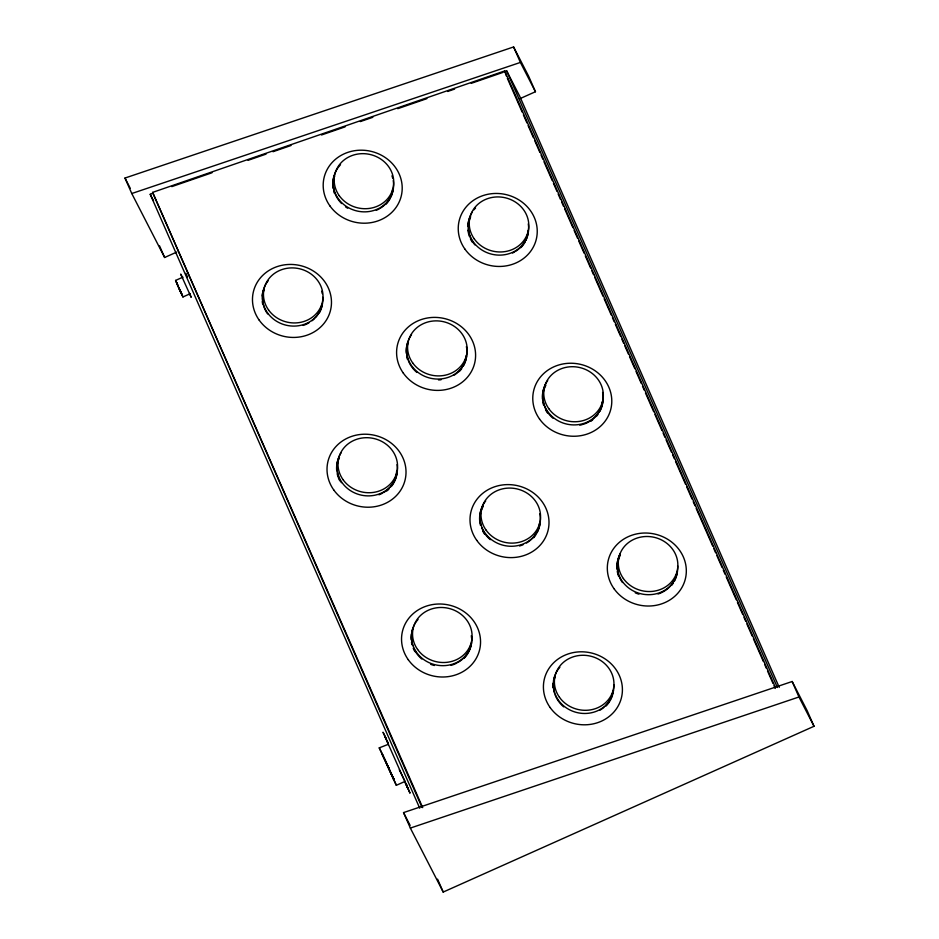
<?xml version="1.0" encoding="UTF-8"?>
<svg xmlns="http://www.w3.org/2000/svg" width="939" height="939" viewBox="0 0 939 939"><rect width="100%" height="100%" fill="white"/><g stroke="black" fill="none" stroke-linecap="round" stroke-linejoin="round"><path stroke-width="1.41" d="M421.998 807.434L152.611 192.389L504.724 70.93L775.414 687.512M506.285 75.895L504.724 70.93M419.721 808.197L150.217 194.303L152.388 193.328M504.513 71.857L506.696 70.883L519.748 96.294L779.241 687.371M519.384 98.912L535.453 91.729L528.657 76.247L513.598 46.95L124.981 178.046L131.777 193.528L164.642 257.497L176.696 252.11M177.635 285.28L175.581 280.421L182.917 277.146M180.347 291.383L182.952 296.959L190.277 293.684M399.31 769.827L405.038 781.389L396.34 785.321L379.239 747.878L388.183 744.369M396.34 785.321L387.69 765.778L388.3 766.576M388.323 766.529L387.971 765.79L388.23 766.412M388.711 768.102L389.063 768.888M388.769 768.208L389.157 769.041M390.014 770.45L390.143 771.342M391.14 772.985L390.964 772.539M392.091 775.696L391.422 774.252L392.068 775.133M391.645 774.147L391.95 775.379M392.197 776.037L393.077 777.48M393.23 778.443L393.993 779.405L391.422 774.252M443.22 892.05L814.019 726.281L807.223 710.8L792.164 681.503L403.547 812.599L410.343 828.081L443.22 892.05L437.562 879.15M171.802 186.626L212.003 172.764M248.049 160.323L266.066 154.113M273.003 151.719L291.02 145.498M321.525 134.981L345.083 126.859M360.341 121.589L372.818 117.293M397.772 108.678L426.881 98.642M447.668 91.47L454.605 89.076M471.237 83.336L503.128 72.338M131.777 193.528L520.394 62.432L535.453 91.729M410.343 828.081L798.96 696.984L814.019 726.281M379.239 747.878L383.628 756.388M406.963 785.579L406.458 784.265M175.581 280.421L182.952 296.959M405.132 782.304L407.937 788.666L405.319 782.692M392.795 776.788L392.467 776.048M392.925 777.621L392.244 776.084M150.217 194.303L153.515 200.723M182.671 277.921L180.699 274.082L191.192 297.323L189.549 293.426M124.981 178.046L130.239 188.281M384.556 735.214L383.006 732.22L410.026 793.185L407.303 786.847M389.755 770.45L390.072 771.189M393.218 777.797L393.605 778.56M403.547 812.599L410.12 825.393M391.986 774.945L391.809 774.569M177.577 284.67L176.555 282.592L178.257 286.712M180.957 292.71L181.978 294.787L181.415 293.285M384.744 735.589L385.342 736.869M391.094 773.419L390.8 772.269L391.094 772.903M386.34 739.357L385.096 736.728L386.375 739.768M386.751 740.625L388.007 743.254L387.701 742.456M180.722 292.334L177.894 286.008M385.706 737.678L386.457 739.369M178.833 288.132L179.795 290.292M386.727 740.214L387.431 741.81M179.713 289.247L181.485 293.308M385.342 760.484L381.774 753.395L393.805 779.804L393.5 779.065M513.598 46.95L520.394 62.432M792.164 681.503L798.96 696.984M506.696 70.883L777.375 687.477M507.342 78.313L509.818 83.947M510.17 84.756L513.574 92.503M513.95 93.348L522.201 112.164M523.387 114.851L526.92 122.903M528.105 125.591L533.411 137.681M534.584 140.369L539.89 152.458M541.075 155.146L542.848 159.172M544.021 161.86L552.285 180.675M553.458 183.351L557.003 191.415M558.177 194.103L560.536 199.479M561.71 202.167L563.482 206.193M564.668 208.881L572.919 227.684M574.105 230.372L577.638 238.436M578.823 241.123L584.128 253.213M585.302 255.901L590.608 267.991M591.793 270.678L593.565 274.704M594.739 277.392L602.991 296.196M604.176 298.884L611.254 314.999M612.428 317.687L614.2 321.725M615.385 324.401L620.691 336.502M621.864 339.179L623.637 343.216M624.822 345.904L628.355 353.956M629.529 356.644L634.846 368.734M636.02 371.421L641.325 383.511M642.511 386.199L644.283 390.225M645.457 392.913L653.708 411.728M654.894 414.404L661.972 430.532M663.145 433.219L664.918 437.245M666.103 439.933L671.408 452.023M672.582 454.711L674.355 458.737M675.528 461.425L685.564 484.266M686.738 486.954L692.043 499.043M693.228 501.731L694.989 505.757M696.175 508.445L712.689 546.052M713.863 548.74L715.635 552.778M716.809 555.465L722.126 567.555M723.3 570.231L725.072 574.269M726.246 576.957L736.282 599.786M737.455 602.474L742.761 614.564M743.946 617.252L745.707 621.278M746.892 623.966L752.198 636.055M753.383 638.743L763.407 661.584M764.581 664.272L766.353 668.298M767.527 670.986L772.985 683.392M774.018 685.763L775.203 688.451M152.611 192.389L422.703 807.634M386.915 740.401L388.277 743.488M159.548 245.889L164.642 257.497M384.849 759.111L386.622 763.137M386.774 763.548L390.272 771.529M388.265 744.686L387.971 743.97M406.857 785.826L406.235 784.335M185.91 273.296L187.554 277.193M528.281 223.869A30.388 27.841 12.9 0 1 492.588 254.387A30.388 27.841 12.9 0 1 472.458 211.827M473.925 209.843A30.388 27.841 12.9 0 1 475.557 208M527.319 234.762A29.907 27.395 12.9 0 1 521.532 246.253M520.546 247.321A29.907 27.395 12.9 0 1 515.781 251.218M514.725 251.863A29.907 27.395 12.9 0 1 512.506 253.037M474.923 244.926A29.907 27.395 12.9 0 1 468.373 229.304M468.315 226.428A29.907 27.395 12.9 0 1 470.685 216.721M525.277 241.699A30.388 27.841 12.9 0 1 520.91 247.626M472.27 242.145A30.388 27.841 12.9 0 1 470.427 238.823M469.465 236.534A30.388 27.841 12.9 0 1 468.009 230.536M467.845 226.405A30.388 27.841 12.9 0 1 470.239 216.533M528.328 230.525A30.388 27.841 12.9 0 1 525.934 240.396M539.808 513.797A30.388 27.841 12.9 0 1 503.691 545.383A30.388 27.841 12.9 0 1 485.674 500.992M536.603 532.636A29.907 27.395 12.9 0 1 533.293 537.401M532.307 538.47A29.907 27.395 12.9 0 1 526.486 543.012M523.117 544.702A29.907 27.395 12.9 0 1 519.513 545.97M490.287 539.667A29.907 27.395 12.9 0 1 481.672 527.554M480.815 524.76A29.907 27.395 12.9 0 1 480.134 520.452M480.064 519.021A29.907 27.395 12.9 0 1 480.615 513.304M481.367 510.546A29.907 27.395 12.9 0 1 483.08 506.591M539.514 523.082A29.907 27.395 12.9 0 1 537.249 531.357M535.782 534.937A30.388 27.841 12.9 0 1 533.516 537.871M484.735 534.338A30.388 27.841 12.9 0 1 482.752 531.11M480.475 525.324A30.388 27.841 12.9 0 1 482.658 506.379M539.995 523.14A30.388 27.841 12.9 0 1 537.038 532.847M602.592 392.443A30.388 27.841 12.9 0 1 567.121 424.17A30.388 27.841 12.9 0 1 547.695 380.6M602.298 401.716A29.907 27.395 12.9 0 1 596.077 416.036M595.091 417.104A29.907 27.395 12.9 0 1 590.314 421.001M589.258 421.646A29.907 27.395 12.9 0 1 583.506 424.24M582.297 424.604A29.907 27.395 12.9 0 1 579.809 425.191M553.059 418.301A29.907 27.395 12.9 0 1 544.456 406.188M543.986 404.803A29.907 27.395 12.9 0 1 545.864 385.225M597.85 414.58A30.388 27.841 12.9 0 1 596.288 416.505M592.662 419.909A30.388 27.841 12.9 0 1 590.596 421.365M547.519 412.972A30.388 27.841 12.9 0 1 545.524 409.744M543.599 405.143A30.388 27.841 12.9 0 1 542.965 402.749M542.425 399.11A30.388 27.841 12.9 0 1 545.43 385.013M602.768 401.775A30.388 27.841 12.9 0 1 599.81 411.482M613.742 684.648A30.388 27.841 12.9 0 1 574.551 711.879A30.388 27.841 12.9 0 1 559.879 667.253M610.01 699.837A29.907 27.395 12.9 0 1 605.714 705.67M603.93 707.349A29.907 27.395 12.9 0 1 599.88 710.224M563.693 706.867A29.907 27.395 12.9 0 1 555.078 694.754M554.609 693.369A29.907 27.395 12.9 0 1 554.022 680.517M554.35 679.132A29.907 27.395 12.9 0 1 555.266 676.397M612.486 693.123A29.907 27.395 12.9 0 1 610.655 698.557M612.615 694.625A30.388 27.841 12.9 0 1 610.444 700.048M609.845 701.104A30.388 27.841 12.9 0 1 606.078 705.975M553.059 687.677A30.388 27.841 12.9 0 1 553.106 683.287M553.541 680.411A30.388 27.841 12.9 0 1 554.82 676.233M613.402 690.341A30.388 27.841 12.9 0 1 612.956 693.217M677.653 565.865A30.388 27.841 12.9 0 1 641.654 593.953A30.388 27.841 12.9 0 1 620.268 553.494M676.397 574.339A29.907 27.395 12.9 0 1 658.051 594.023M638.931 594.176A29.907 27.395 12.9 0 1 635.257 592.826M622.451 582.52A29.907 27.395 12.9 0 1 618.989 575.971M618.519 574.586A29.907 27.395 12.9 0 1 617.921 561.733M618.261 560.348A29.907 27.395 12.9 0 1 620.397 555.008M673.099 583.354A30.388 27.841 12.9 0 1 671.631 585.349M618.531 576.1A30.388 27.841 12.9 0 1 617.263 571.323M616.97 568.893A30.388 27.841 12.9 0 1 619.963 554.796M676.866 574.433A30.388 27.841 12.9 0 1 674.355 581.264M466.401 346.597A30.388 27.841 12.9 0 1 430.942 378.323A30.388 27.841 12.9 0 1 411.517 334.765M466.108 355.881A29.907 27.395 12.9 0 1 459.887 370.189M458.901 371.269A29.907 27.395 12.9 0 1 454.136 375.166M441.072 379.743A29.907 27.395 12.9 0 1 438.49 379.919M416.881 372.454A29.907 27.395 12.9 0 1 408.265 360.341M407.808 358.968A29.907 27.395 12.9 0 1 408.465 341.984M461.671 368.745A30.388 27.841 12.9 0 1 459.265 371.562M407.42 359.308A30.388 27.841 12.9 0 1 406.775 356.914M406.247 353.264A30.388 27.841 12.9 0 1 408.007 341.819M466.589 355.94A30.388 27.841 12.9 0 1 463.631 365.647M322.816 297.276A30.388 27.841 12.9 0 1 284.247 324.694A30.388 27.841 12.9 0 1 268.155 280.82M321.643 291.243A30.388 27.841 12.9 0 1 322.277 293.637M321.549 305.75A29.907 27.395 12.9 0 1 315.774 317.229M314.776 318.298A29.907 27.395 12.9 0 1 312.03 320.751M308.954 322.852A29.907 27.395 12.9 0 1 303.203 325.434M267.615 313.931A29.907 27.395 12.9 0 1 264.34 289.024M262.65 303.943A30.388 27.841 12.9 0 1 262.239 301.513M262.169 295.914A30.388 27.841 12.9 0 1 263.378 290.233M322.018 305.844A30.388 27.841 12.9 0 1 319.506 312.675M393.241 180.605A30.388 27.841 12.9 0 1 354.965 210.453A30.388 27.841 12.9 0 1 340.517 164.736M391.962 175.828A30.388 27.841 12.9 0 1 392.713 178.187M392.713 188.68A29.907 27.395 12.9 0 1 386.492 202.988M385.506 204.056A29.907 27.395 12.9 0 1 380.729 207.953M379.673 208.611A29.907 27.395 12.9 0 1 376.304 210.301M347.676 208.223A29.907 27.395 12.9 0 1 345.505 206.815M341.596 203.54A29.907 27.395 12.9 0 1 333.322 186.051M333.251 184.619A29.907 27.395 12.9 0 1 334.554 176.133M390.225 198.434A30.388 27.841 12.9 0 1 385.859 204.362M334.413 193.27A30.388 27.841 12.9 0 1 333.662 190.91M333.134 188.493A30.388 27.841 12.9 0 1 334.096 175.992M393.183 188.727A30.388 27.841 12.9 0 1 390.882 197.131M397.056 464.629A30.388 27.841 12.9 0 1 361.351 495.146A30.388 27.841 12.9 0 1 341.221 452.598M396.622 471.261A29.907 27.395 12.9 0 1 390.307 487.012M389.321 488.08A29.907 27.395 12.9 0 1 383.488 492.635M382.408 493.233A29.907 27.395 12.9 0 1 378.945 494.794M341.444 482.693A29.907 27.395 12.9 0 1 337.136 470.075M337.078 468.643A29.907 27.395 12.9 0 1 339.449 457.481M397.103 471.296A30.388 27.841 12.9 0 1 391.317 486.543M388.793 489.254A30.388 27.841 12.9 0 1 386.891 490.886M339.754 480.721A30.388 27.841 12.9 0 1 338.228 477.294M337.829 476.12A30.388 27.841 12.9 0 1 337.195 473.726M336.655 470.087A30.388 27.841 12.9 0 1 339.002 457.293M471.883 636.842A30.388 27.841 12.9 0 1 432.691 664.073A30.388 27.841 12.9 0 1 418.031 619.447M468.15 652.042A29.907 27.395 12.9 0 1 458.021 662.418M456.941 663.028A29.907 27.395 12.9 0 1 451.06 665.364M434.417 665.505A29.907 27.395 12.9 0 1 430.684 664.307M421.834 659.061A29.907 27.395 12.9 0 1 413.665 648.086M412.749 645.562A29.907 27.395 12.9 0 1 412.162 632.71M470.627 645.316A29.907 27.395 12.9 0 1 468.796 650.762M467.986 653.298A30.388 27.841 12.9 0 1 464.218 658.169M414.909 651.607A30.388 27.841 12.9 0 1 413.219 648.227M412.021 644.717A30.388 27.841 12.9 0 1 411.493 642.299M411.2 639.87A30.388 27.841 12.9 0 1 411.423 634.036M411.681 632.604A30.388 27.841 12.9 0 1 412.96 628.426M471.284 635.726A30.388 27.841 12.9 0 1 471.589 638.156M471.542 642.546A30.388 27.841 12.9 0 1 468.584 652.241M388.793 767.597L389.086 768.818L388.793 767.691M474.301 238.94A29.907 27.395 12.9 0 0 525.77 237.473A29.907 27.395 12.9 0 0 496.954 196.932A29.907 27.395 12.9 0 0 474.301 238.94M464.969 249.175A39.673 36.339 12.9 0 0 533.235 247.227A39.673 36.339 12.9 0 0 495.017 193.469A39.673 36.339 12.9 0 0 464.969 249.175M486.062 530.089A29.907 27.395 12.9 0 0 537.531 528.622A29.907 27.395 12.9 0 0 508.715 488.08A29.907 27.395 12.9 0 0 486.062 530.089M476.73 540.324A39.673 36.339 12.9 0 0 544.996 538.387A39.673 36.339 12.9 0 0 506.778 484.618A39.673 36.339 12.9 0 0 476.73 540.324M548.834 408.723A29.907 27.395 12.9 0 0 600.303 407.256A29.907 27.395 12.9 0 0 571.487 366.715A29.907 27.395 12.9 0 0 548.834 408.723M539.502 418.958A39.673 36.339 12.9 0 0 607.779 417.022A39.673 36.339 12.9 0 0 569.562 363.252A39.673 36.339 12.9 0 0 539.502 418.958M559.468 697.29A29.907 27.395 12.9 0 0 610.925 695.822A29.907 27.395 12.9 0 0 582.121 655.281A29.907 27.395 12.9 0 0 559.468 697.29M550.137 707.525A39.673 36.339 12.9 0 0 618.402 705.588A39.673 36.339 12.9 0 0 580.185 651.819A39.673 36.339 12.9 0 0 550.137 707.525M623.367 578.506A29.907 27.395 12.9 0 0 674.836 577.039A29.907 27.395 12.9 0 0 646.032 536.498A29.907 27.395 12.9 0 0 623.367 578.506M614.047 588.741A39.673 36.339 12.9 0 0 682.313 586.805A39.673 36.339 12.9 0 0 644.095 533.035A39.673 36.339 12.9 0 0 614.047 588.741M412.655 362.877A29.907 27.395 12.9 0 0 464.124 361.409A29.907 27.395 12.9 0 0 435.309 320.88A29.907 27.395 12.9 0 0 412.655 362.877M403.324 373.123A39.673 36.339 12.9 0 0 471.589 371.175A39.673 36.339 12.9 0 0 433.372 317.405A39.673 36.339 12.9 0 0 403.324 373.123M268.531 309.917A29.907 27.395 12.9 0 0 319.999 308.45A29.907 27.395 12.9 0 0 291.184 267.908A29.907 27.395 12.9 0 0 268.531 309.917M259.199 320.152A39.673 36.339 12.9 0 0 327.465 318.215A39.673 36.339 12.9 0 0 289.259 264.446A39.673 36.339 12.9 0 0 259.199 320.152M339.249 195.676A29.907 27.395 12.9 0 0 390.718 194.209A29.907 27.395 12.9 0 0 361.902 153.667A29.907 27.395 12.9 0 0 339.249 195.676M329.918 205.911A39.673 36.339 12.9 0 0 398.195 203.974A39.673 36.339 12.9 0 0 359.977 150.205A39.673 36.339 12.9 0 0 329.918 205.911M343.064 479.7A29.907 27.395 12.9 0 0 394.533 478.233A29.907 27.395 12.9 0 0 365.717 437.703A29.907 27.395 12.9 0 0 343.064 479.7M333.744 489.935A39.673 36.339 12.9 0 0 402.009 487.998A39.673 36.339 12.9 0 0 363.792 434.229A39.673 36.339 12.9 0 0 333.744 489.935M417.609 649.483A29.907 27.395 12.9 0 0 469.077 648.016A29.907 27.395 12.9 0 0 440.262 607.486A29.907 27.395 12.9 0 0 417.609 649.483M408.277 659.73A39.673 36.339 12.9 0 0 476.543 657.781A39.673 36.339 12.9 0 0 438.325 604.012A39.673 36.339 12.9 0 0 408.277 659.73"/></g></svg>
